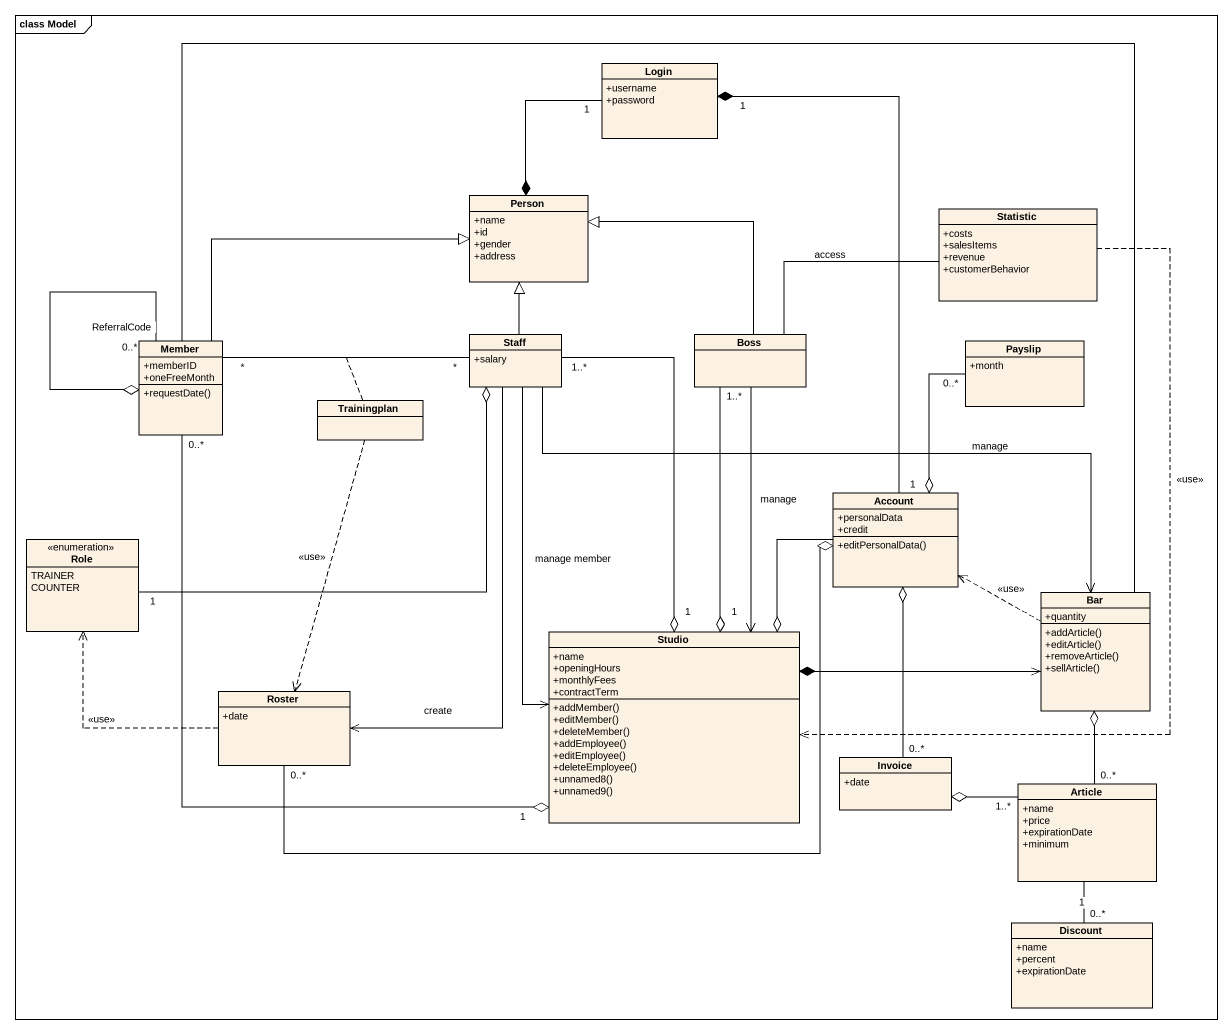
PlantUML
@startuml
mainframe class Model
hide circle
hide empty members
skinparam classAttributeIconSize 0
class Login {
  +username
  +password
}
class "Person" as Person_ {
  +name
  +id
  +gender
  +address
}
class Statistic {
  +costs
  +salesItems
  +revenue
  +customerBehavior
}
class Staff {
  +salary
}
class Boss
class Member {
  +memberID
  +oneFreeMonth
  +requestDate()
}
class Payslip {
  +month
}
class Trainingplan
class Account {
  +personalData
  +credit
  +editPersonalData()
}
enum Role {
  TRAINER
  COUNTER
}
class Bar {
  +quantity
  +addArticle()
  +editArticle()
  +removeArticle()
  +sellArticle()
}
class Studio {
  +name
  +openingHours
  +monthlyFees
  +contractTerm
  +addMember()
  +editMember()
  +deleteMember()
  +addEmployee()
  +editEmployee()
  +deleteEmployee()
  +unnamed8()
  +unnamed9()
}
class Roster {
  +date
}
class Invoice {
  +date
}
class Article {
  +name
  +price
  +expirationDate
  +minimum
}
class Discount {
  +name
  +percent
  +expirationDate
}
Login "1" *-- "1" Account
Person_ *-up- "1" Login
Statistic -left- Boss : access
Statistic ..> Studio : <<use>>
Staff -up-|> Person_
Staff "*" -left- "*" Member
(Staff, Member) .. Trainingplan
Staff o-left- "1" Role
Staff -right-> Bar : manage
Staff --> Studio : manage member
Staff --> Roster : create
Boss -left-|> Person_
Boss --> Studio : manage
Member -right-|> Person_
Member o-- "0..*" Member : ReferralCode
Member -right- Bar
Trainingplan ..> Roster : <<use>>
Account o-up- "0..*" Payslip
Account o-left- "0..*" Roster
Account o-- "0..*" Invoice
Bar .left.> Account : <<use>>
Bar o-- "0..*" Article
Studio "1" o-up- "1..*" Staff
Studio "1" o-up- "1..*" Boss
Studio "1" o-up- "0..*" Member
Studio o-up- Account
Studio *-right-> Bar
Roster .up.> Role : <<use>>
Invoice o-right- "1..*" Article
Discount "0..*" -up- "1" Article
@enduml
